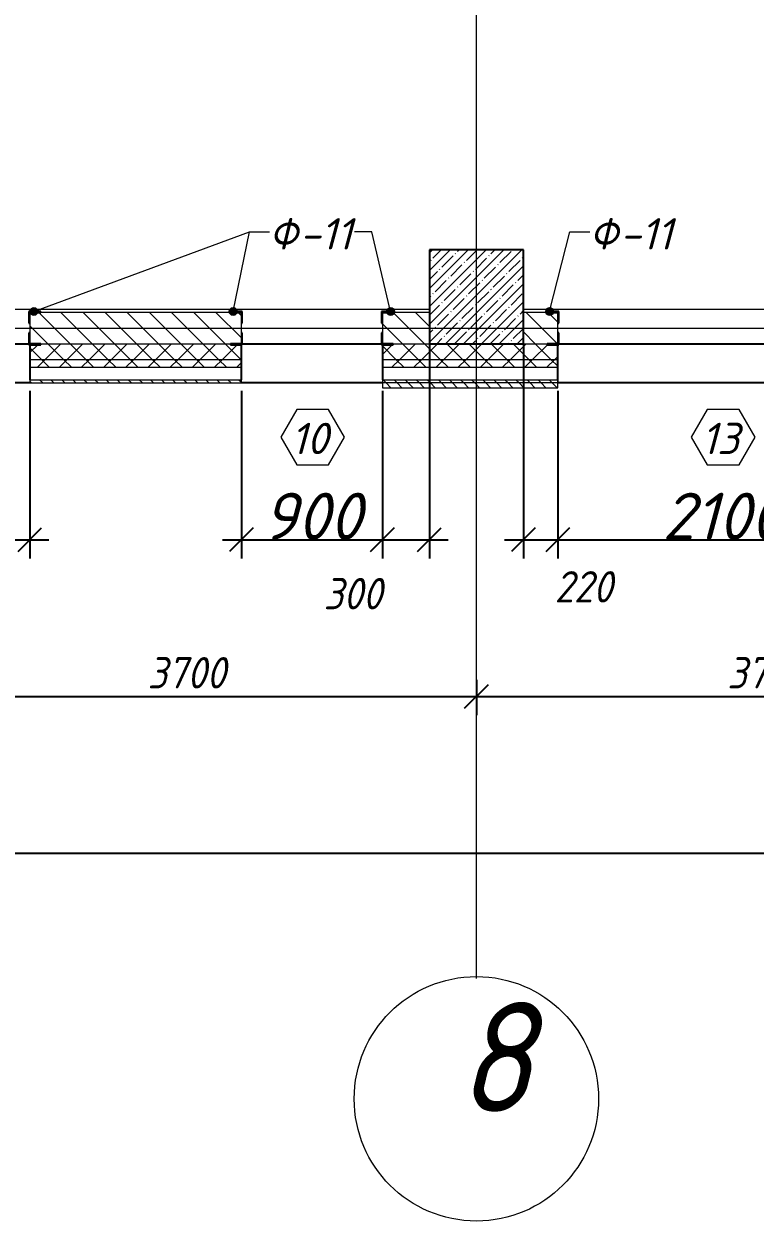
# Model space of a CAD drawing. Header units: millimetres. Extents: x 12986 to 523328, y -9759 to 30092.
# Drawn here: x 414753 to 419420, y -9567 to -1928 of the extents above; entities that cross this region are included whole.
import ezdxf

# ---------------------------------------------------------------- set-up
doc = ezdxf.new("R2010")
doc.units = ezdxf.units.MM
for name, color, linetype, lineweight in [('A-ANNO-DIMS', 7, 'Continuous', 9), ('A-DETL', 7, 'Continuous', 9), ('A-GENM-1', 7, 'Continuous', 25), ('A-GENM-IDEN', 7, 'Continuous', 9), ('A-GLAZ-IDEN', 7, 'Continuous', 9), ('A-WALL', 7, 'Continuous', 5), ('A-WALL-1', 7, 'Continuous', 25), ('A-WALL-FNSH-1', 7, 'Continuous', 9), ('A-WALL-PATT-1', 7, 'Continuous', 5), ('I-WALL', 7, 'Continuous', 5), ('S-COLS', 7, 'Continuous', 9), ('S-COLS-1', 7, 'Continuous', 5), ('S-COLS-2', 7, 'Continuous', 25), ('Оси', 7, 'Continuous', 9), ('Оси-1', 7, 'Continuous', 20)]:
    doc.layers.add(name, color=color, linetype=linetype, lineweight=lineweight)
doc.layers.add('A-WALL-2', color=7, linetype='Continuous', lineweight=13, true_color=0x000000)
doc.layers.add('A-WALL-PATT-2', color=7, linetype='Continuous', lineweight=5, true_color=0xce0000)
doc.styles.add('ISOCPEUR_I', font='isocpeui.ttf', dxfattribs={"height": 250})
doc.styles.add('ISOCPEUR_I_2', font='isocpeui.ttf', dxfattribs={"height": 300})
doc.styles.add('ISOCPEUR_I_3', font='isocpeui.ttf', dxfattribs={"width": 0.9, "height": 200})
doc.dimstyles.new('ISO-2_0_0_9К_СРЕДНИЙ_1', dxfattribs={"dimscale": 304.8, "dimtxt": 199.196235, "dimasz": 0.492126, "dimexe": 0.393701, "dimexo": 0, "dimgap": 0, "dimtad": 1, "dimdec": 0, "dimzin": 0, "dimdsep": 46, "dimtxsty": 'ISOCPEUR_I_3', "dimblk1": 'OBLIQUE', "dimblk2": 'OBLIQUE', "dimsah": 1, "dimcen": 0.09, "dimdle": 0.393701, "dimazin": 0, "dimtfac": 1, "dimtdec": 4, "dimtix": 1, "dimtmove": 2, "dimatfit": 3, "dimfxl": 1, "dimtvp": 1, "dimtolj": 1, "dimtzin": 0, "dimarcsym": 2})
doc.dimstyles.new('ISO-2_0_0_9К_СРЕДНИЙ_2', dxfattribs={"dimscale": 304.8, "dimtxt": 199.196235, "dimasz": 0.492126, "dimexe": 0.393701, "dimexo": 0, "dimgap": 0, "dimtad": 1, "dimdec": 0, "dimzin": 0, "dimdsep": 46, "dimtxsty": 'ISOCPEUR_I_2', "dimblk1": 'OBLIQUE', "dimblk2": 'OBLIQUE', "dimsah": 1, "dimcen": 0.09, "dimdle": 0.393701, "dimazin": 0, "dimtfac": 1, "dimtdec": 4, "dimtix": 1, "dimtmove": 0, "dimatfit": 3, "dimfxl": 1, "dimtvp": 1, "dimtolj": 1, "dimtzin": 0, "dimarcsym": 2})
doc.dimstyles.new('ISO-2_0_0_9К_СРЕДНИЙ_ФОН', dxfattribs={"dimscale": 304.8, "dimtxt": 199.196235, "dimasz": 0.492126, "dimexe": 0.393701, "dimexo": 0, "dimgap": 0.164042, "dimtad": 1, "dimdec": 0, "dimdsep": 46, "dimtxsty": 'ISOCPEUR_I_3', "dimblk1": 'OBLIQUE', "dimblk2": 'OBLIQUE', "dimsah": 1, "dimcen": 0.09, "dimdle": 0.393701, "dimazin": 0, "dimtfac": 1, "dimtdec": 4, "dimtix": 1, "dimtmove": 1, "dimatfit": 3, "dimfxl": 1, "dimtvp": 1, "dimtfill": 1, "dimtolj": 1, "dimtzin": 0, "dimarcsym": 2})
doc.dimstyles.new('ISO-2_0_0_9К_СРЕДНИЙ_ФОН_2', dxfattribs={"dimscale": 304.8, "dimtxt": 199.196235, "dimasz": 0.492126, "dimexe": 0.393701, "dimexo": 0, "dimgap": 0.164042, "dimtad": 1, "dimdec": 0, "dimdsep": 46, "dimtxsty": 'ISOCPEUR_I_3', "dimblk1": 'OBLIQUE', "dimblk2": 'OBLIQUE', "dimsah": 1, "dimcen": 0.09, "dimdle": 0.393701, "dimazin": 0, "dimtfac": 1, "dimtdec": 4, "dimtix": 1, "dimtmove": 2, "dimatfit": 3, "dimfxl": 1, "dimtvp": 1, "dimtfill": 1, "dimtolj": 1, "dimtzin": 0, "dimarcsym": 2})
pattern_1 = [(135, (395430.81, -3869.254), (-35.35534, -35.35534), [])]
pattern_2 = [(45, (395430.81, -3869.25), (-70.71068, 70.71068), []), (135, (395430.81, -3869.25), (-70.71068, -70.71068), [])]
pattern_3 = [(135, (395430.81, -3869.25), (-70.71068, -70.71068), [])]

# ---------------------------------------------------------------- blocks, each defined once
blk = doc.blocks.new('Колонна_Несущая_Прямоугольное сечение - 600х600-V63-АР1_1_Кладочный план 3 этажа')
at = {"layer": 'S-COLS-1'}
h = blk.add_hatch(dxfattribs=at)
h.set_pattern_fill('FP_47', color=256, style=0, pattern_type=2)
h.set_pattern_definition([(45, (-22210, -200), (-57.02463, 57.02463), []), (45, (-22152.975, -200), (-57.02463, 57.02463), [100.806, -20.161, 3.353, -16.808])])
h.paths.add_polyline_path([(-300, -300), (300, -300), (300, 300), (-300, 300), (-300, 17.1)], flags=0)
at = {"layer": 'S-COLS-2'}
for p, q in [((300, 300), (-300, 300)), ((-300, 300), (-300, -300)), ((300, -300), (300, 300)), ((-300, -300), (300, -300))]:
    blk.add_line(p, q, dxfattribs=at)
blk = doc.blocks.new('Фахверк_СКБ_Уголок - Ф-11_200х2500 h-28441216-АР1_1_Кладочный план 3 этажа')
at = {"layer": 'A-GENM-1'}
for p, q in [((200, 156), (125, 156)), ((125, 156), (125, 81)), ((200, 150), (200, 156)), ((125, 81), (131, 81)), ((131, 81), (131, 150)), ((131, 150), (200, 150)), ((131, 19), (125, 19)), ((125, 19), (125, -56)), ((131, -50), (131, 19)), ((125, -56), (200, -56)), ((200, -50), (131, -50)), ((200, -56), (200, -50))]:
    blk.add_line(p, q, dxfattribs=at)
blk = doc.blocks.new('Ось сетки - Круг_Ø6_00__ISO-2_5_0_9K_ кружки поменьше-23056867-АР1_1_Кладочный план 3 этажа')
at = {"layer": 'Оси'}
blk.add_circle((0, 0), 2.6, dxfattribs=at)
blk = doc.blocks.new('_Oblique')
at = {"color": 0, "linetype": 'ByBlock', "lineweight": -2}
blk.add_line((-0.5, -0.5), (0.5, 0.5), dxfattribs=at)
blk = doc.blocks.new('*D3394')
at = {"layer": 'A-ANNO-DIMS', "color": 0, "lineweight": -2, "transparency": 16777216}
for p, q in [((413940.8, -6113.4), (413940.8, -6339.4)), ((417640.8, -6113.4), (417640.8, -6339.4)), ((413820.8, -6219.4), (417760.8, -6219.4))]:
    blk.add_line(p, q, dxfattribs=at)
at = {"layer": 'Defpoints', "color": 0, "transparency": 16777216}
for p in [(413940.8, -6113.4), (417640.8, -6113.4), (417640.8, -6219.4)]:
    blk.add_point(p, dxfattribs=at)
at = {"layer": 'A-ANNO-DIMS', "color": 0, "lineweight": -2, "transparency": 16777216, "xscale": 150, "yscale": 150, "zscale": 150, "rotation": 180}
blk.add_blockref('_Oblique', (413940.8, -6219.4), dxfattribs=at)
at = {"layer": 'A-ANNO-DIMS', "color": 0, "lineweight": -2, "transparency": 16777216, "xscale": 150, "yscale": 150, "zscale": 150}
blk.add_blockref('_Oblique', (417640.8, -6219.4), dxfattribs=at)
at = {"layer": 'A-ANNO-DIMS', "color": 0, "transparency": 16777216, "insert": (415790.8, -6068.1), "char_height": 200, "width": 606.782, "attachment_point": 5, "style": 'ISOCPEUR_I_3', "bg_fill": 3, "box_fill_scale": 1.1, "bg_fill_color": 256, "bg_fill_true_color": 13158600, "bg_fill_transparency": 0}
blk.add_mtext('\\A1;3700', dxfattribs=at)
blk = doc.blocks.new('*D3395')
at = {"layer": 'A-ANNO-DIMS', "color": 0, "lineweight": -2, "transparency": 16777216}
for p, q in [((417640.8, -6113.4), (417640.8, -6339.4)), ((421340.8, -6113.4), (421340.8, -6339.4)), ((417520.8, -6219.4), (421460.8, -6219.4))]:
    blk.add_line(p, q, dxfattribs=at)
at = {"layer": 'Defpoints', "color": 0, "transparency": 16777216}
for p in [(417640.8, -6113.4), (421340.8, -6113.4), (421340.8, -6219.4)]:
    blk.add_point(p, dxfattribs=at)
at = {"layer": 'A-ANNO-DIMS', "color": 0, "lineweight": -2, "transparency": 16777216, "xscale": 150, "yscale": 150, "zscale": 150, "rotation": 180}
blk.add_blockref('_Oblique', (417640.8, -6219.4), dxfattribs=at)
at = {"layer": 'A-ANNO-DIMS', "color": 0, "lineweight": -2, "transparency": 16777216, "xscale": 150, "yscale": 150, "zscale": 150}
blk.add_blockref('_Oblique', (421340.8, -6219.4), dxfattribs=at)
at = {"layer": 'A-ANNO-DIMS', "color": 0, "transparency": 16777216, "insert": (419490.8, -6068.1), "char_height": 200, "width": 606.782, "attachment_point": 5, "style": 'ISOCPEUR_I_3', "bg_fill": 3, "box_fill_scale": 1.1, "bg_fill_color": 256, "bg_fill_true_color": 13158600, "bg_fill_transparency": 0}
blk.add_mtext('\\A1;3700', dxfattribs=at)
blk = doc.blocks.new('*D3429')
at = {"layer": 'A-ANNO-DIMS', "color": 0, "lineweight": -2, "transparency": 16777216}
for p, q in [((395540.8, -7113), (395540.8, -7339.1)), ((520440.8, -7113), (520440.8, -7339.1)), ((395420.8, -7219.1), (456288.4, -7219.1)), ((520560.8, -7219.1), (457110.2, -7219.1))]:
    blk.add_line(p, q, dxfattribs=at)
at = {"layer": 'Defpoints', "color": 0, "transparency": 16777216}
for p in [(395540.8, -7113), (520440.8, -7113), (520440.8, -7219.1)]:
    blk.add_point(p, dxfattribs=at)
at = {"layer": 'A-ANNO-DIMS', "color": 0, "lineweight": -2, "transparency": 16777216, "xscale": 150, "yscale": 150, "zscale": 150, "rotation": 180}
blk.add_blockref('_Oblique', (395540.8, -7219.1), dxfattribs=at)
at = {"layer": 'A-ANNO-DIMS', "color": 0, "lineweight": -2, "transparency": 16777216, "xscale": 150, "yscale": 150, "zscale": 150}
blk.add_blockref('_Oblique', (520440.8, -7219.1), dxfattribs=at)
at = {"layer": 'A-ANNO-DIMS', "color": 0, "transparency": 16777216, "insert": (456258, -6907.8), "char_height": 200, "width": 882.593, "attachment_point": 1, "line_spacing_factor": 1.149209, "style": 'ISOCPEUR_I_3', "bg_fill": 3, "box_fill_scale": 1.1, "bg_fill_color": 256, "bg_fill_true_color": 13158600, "bg_fill_transparency": 0}
blk.add_mtext('\\A1;124900', dxfattribs=at)
blk = doc.blocks.new('AAR_СКБ_Марка_Окна_Перемычка и проем - Марка проема-25443838-АР1_1_Кладочный план 3 этажа')
at = {"layer": 'A-GLAZ-IDEN'}
for p, q in [((-0.968, -0.984), (-1.986, -2.747)), ((1.067, -0.984), (-0.968, -0.984)), ((2.085, -2.747), (1.067, -0.984)), ((-1.986, -2.747), (-0.968, -4.509)), ((1.067, -4.509), (2.085, -2.747)), ((-0.968, -4.509), (1.067, -4.509))]:
    blk.add_line(p, q, dxfattribs=at)
blk = doc.blocks.new('*D3761')
at = {"layer": 'A-ANNO-DIMS', "color": 0, "lineweight": -2, "transparency": 16777216}
for p, q in [((416140.8, -4269.3), (416140.8, -5339.3)), ((417040.8, -4269.3), (417040.8, -5339.3)), ((416020.8, -5219.3), (417160.8, -5219.3))]:
    blk.add_line(p, q, dxfattribs=at)
at = {"layer": 'Defpoints', "color": 0, "transparency": 16777216}
for p in [(416140.8, -4269.3), (417040.8, -4269.3), (417040.8, -5219.3)]:
    blk.add_point(p, dxfattribs=at)
at = {"layer": 'A-ANNO-DIMS', "color": 0, "lineweight": -2, "transparency": 16777216, "xscale": 150, "yscale": 150, "zscale": 150, "rotation": 180}
blk.add_blockref('_Oblique', (416140.8, -5219.3), dxfattribs=at)
at = {"layer": 'A-ANNO-DIMS', "color": 0, "lineweight": -2, "transparency": 16777216, "xscale": 150, "yscale": 150, "zscale": 150}
blk.add_blockref('_Oblique', (417040.8, -5219.3), dxfattribs=at)
at = {"layer": 'A-ANNO-DIMS', "color": 0, "transparency": 16777216, "insert": (416590.8, -5069.3), "char_height": 300, "width": 455.087, "attachment_point": 5, "style": 'ISOCPEUR_I_2'}
blk.add_mtext('\\A1;900', dxfattribs=at)
blk = doc.blocks.new('*D3762')
at = {"layer": 'A-ANNO-DIMS', "color": 0, "lineweight": -2, "transparency": 16777216}
for p, q in [((417340.8, -3969.3), (417340.8, -5339.3)), ((417040.8, -4269.3), (417040.8, -5339.3)), ((416920.8, -5219.3), (417460.8, -5219.3))]:
    blk.add_line(p, q, dxfattribs=at)
at = {"layer": 'Defpoints', "color": 0, "transparency": 16777216}
for p in [(417340.8, -3969.3), (417040.8, -4269.3), (417340.8, -5219.3)]:
    blk.add_point(p, dxfattribs=at)
at = {"layer": 'A-ANNO-DIMS', "color": 0, "lineweight": -2, "transparency": 16777216, "xscale": 150, "yscale": 150, "zscale": 150, "rotation": 180}
blk.add_blockref('_Oblique', (417040.8, -5219.3), dxfattribs=at)
at = {"layer": 'A-ANNO-DIMS', "color": 0, "lineweight": -2, "transparency": 16777216, "xscale": 150, "yscale": 150, "zscale": 150}
blk.add_blockref('_Oblique', (417340.8, -5219.3), dxfattribs=at)
at = {"layer": 'A-ANNO-DIMS', "color": 0, "transparency": 16777216, "insert": (416664.9, -5463.4), "char_height": 200, "width": 455.087, "attachment_point": 1, "line_spacing_factor": 1.149209, "style": 'ISOCPEUR_I_3'}
blk.add_mtext('\\A1;300', dxfattribs=at)
blk = doc.blocks.new('*D3763')
at = {"layer": 'A-ANNO-DIMS', "color": 0, "lineweight": -2, "transparency": 16777216}
for p, q in [((417940.8, -3969.3), (417940.8, -5339.3)), ((418160.8, -4269.3), (418160.8, -5339.3)), ((417820.8, -5219.3), (418280.8, -5219.3))]:
    blk.add_line(p, q, dxfattribs=at)
at = {"layer": 'Defpoints', "color": 0, "transparency": 16777216}
for p in [(417940.8, -3969.3), (418160.8, -4269.3), (418160.8, -5219.3)]:
    blk.add_point(p, dxfattribs=at)
at = {"layer": 'A-ANNO-DIMS', "color": 0, "lineweight": -2, "transparency": 16777216, "xscale": 150, "yscale": 150, "zscale": 150, "rotation": 180}
blk.add_blockref('_Oblique', (417940.8, -5219.3), dxfattribs=at)
at = {"layer": 'A-ANNO-DIMS', "color": 0, "lineweight": -2, "transparency": 16777216, "xscale": 150, "yscale": 150, "zscale": 150}
blk.add_blockref('_Oblique', (418160.8, -5219.3), dxfattribs=at)
at = {"layer": 'A-ANNO-DIMS', "color": 0, "transparency": 16777216, "insert": (418139.7, -5419.7), "char_height": 200, "width": 455.087, "attachment_point": 1, "line_spacing_factor": 1.149209, "style": 'ISOCPEUR_I_3'}
blk.add_mtext('\\A1;220', dxfattribs=at)
blk = doc.blocks.new('*D3764')
at = {"layer": 'A-ANNO-DIMS', "color": 0, "lineweight": -2, "transparency": 16777216}
for p, q in [((418160.8, -4269.3), (418160.8, -5339.3)), ((420260.8, -4269.3), (420260.8, -5339.3)), ((418040.8, -5219.3), (420380.8, -5219.3))]:
    blk.add_line(p, q, dxfattribs=at)
at = {"layer": 'Defpoints', "color": 0, "transparency": 16777216}
for p in [(418160.8, -4269.3), (420260.8, -4269.3), (420260.8, -5219.3)]:
    blk.add_point(p, dxfattribs=at)
at = {"layer": 'A-ANNO-DIMS', "color": 0, "lineweight": -2, "transparency": 16777216, "xscale": 150, "yscale": 150, "zscale": 150, "rotation": 180}
blk.add_blockref('_Oblique', (418160.8, -5219.3), dxfattribs=at)
at = {"layer": 'A-ANNO-DIMS', "color": 0, "lineweight": -2, "transparency": 16777216, "xscale": 150, "yscale": 150, "zscale": 150}
blk.add_blockref('_Oblique', (420260.8, -5219.3), dxfattribs=at)
at = {"layer": 'A-ANNO-DIMS', "color": 0, "transparency": 16777216, "insert": (419210.8, -5069.3), "char_height": 300, "width": 560.814, "attachment_point": 5, "style": 'ISOCPEUR_I_2'}
blk.add_mtext('\\A1;2100', dxfattribs=at)
blk = doc.blocks.new('*D3769')
at = {"layer": 'A-ANNO-DIMS', "color": 0, "lineweight": -2, "transparency": 16777216}
for p, q in [((412690.8, -4269.3), (412690.8, -5339.3)), ((414790.8, -4269.3), (414790.8, -5339.3)), ((412570.8, -5219.3), (414910.8, -5219.3))]:
    blk.add_line(p, q, dxfattribs=at)
at = {"layer": 'Defpoints', "color": 0, "transparency": 16777216}
for p in [(412690.8, -4269.3), (414790.8, -4269.3), (414790.8, -5219.3)]:
    blk.add_point(p, dxfattribs=at)
at = {"layer": 'A-ANNO-DIMS', "color": 0, "lineweight": -2, "transparency": 16777216, "xscale": 150, "yscale": 150, "zscale": 150, "rotation": 180}
blk.add_blockref('_Oblique', (412690.8, -5219.3), dxfattribs=at)
at = {"layer": 'A-ANNO-DIMS', "color": 0, "lineweight": -2, "transparency": 16777216, "xscale": 150, "yscale": 150, "zscale": 150}
blk.add_blockref('_Oblique', (414790.8, -5219.3), dxfattribs=at)
at = {"layer": 'A-ANNO-DIMS', "color": 0, "transparency": 16777216, "insert": (413740.8, -5069.3), "char_height": 300, "width": 560.814, "attachment_point": 5, "style": 'ISOCPEUR_I_2'}
blk.add_mtext('\\A1;2100', dxfattribs=at)

msp = doc.modelspace()

# ---------------------------------------------------------------- hatches: boundary and pattern name
at = {"layer": 'A-GENM-IDEN'}
h = msp.add_hatch(color=256, dxfattribs=at)
edge = h.paths.add_edge_path(flags=0)
edge.add_arc((414816.22448, -3763.25359), 25, 0, 360)
h = msp.add_hatch(color=256, dxfattribs=at)
edge = h.paths.add_edge_path(flags=0)
edge.add_arc((416088.47525, -3763.25359), 25, 0, 360)
h = msp.add_hatch(color=256, dxfattribs=at)
edge = h.paths.add_edge_path(flags=0)
edge.add_arc((417093.14192, -3763.25359), 25, 0, 360)
h = msp.add_hatch(color=256, dxfattribs=at)
edge = h.paths.add_edge_path(flags=0)
edge.add_arc((418108.47523, -3763.25359), 25, 0, 360)
at = {"layer": 'A-WALL-PATT-1'}
h = msp.add_hatch(dxfattribs=at)
h.set_pattern_fill('FP_1', color=256, style=0, pattern_type=2)
h.set_pattern_definition(pattern_3)
h.paths.add_polyline_path([(417040.80859, -3969.25359), (417340.80853, -3969.25359), (417340.80853, -3769.25359), (417040.80859, -3769.25359), (417040.80859, -3900.25359)], flags=0)
h.paths.add_polyline_path([(416140.80859, -3969.25359), (416140.80859, -3769.25359), (414790.80865, -3769.25359), (414790.80865, -3969.25359), (416071.80859, -3969.25359)], flags=0)
h = msp.add_hatch(dxfattribs=at)
h.set_pattern_fill('FP_1', color=256, style=0, pattern_type=2)
h.set_pattern_definition(pattern_3)
h.paths.add_polyline_path([(420260.80873, -3969.25359), (420990.80854, -3969.25359), (420990.80854, -3769.25359), (420260.80873, -3769.2538), (420260.80873, -3900.25359)], flags=0)
h.paths.add_polyline_path([(417940.80853, -3969.25359), (418160.80856, -3969.25359), (418160.80856, -3769.25359), (417940.80853, -3769.25359)], flags=0)
at = {"layer": 'A-WALL-PATT-2'}
h = msp.add_hatch(dxfattribs=at)
h.set_pattern_fill('FP_2', color=256, style=0, pattern_type=2)
h.set_pattern_definition(pattern_2)
h.paths.add_polyline_path([(448082.11296, -4069.25359), (448090.80858, -4069.25359), (448090.28687, -3975.25359), (448021.80861, -3975.25359), (448021.80861, -3969.25359), (447340.80857, -3969.25359), (447340.80857, -4069.25359), (448021.80861, -4069.25359)], flags=0)
h.paths.add_polyline_path([(443582.11294, -4069.25359), (443590.80857, -4069.25359), (443590.28686, -3975.25359), (443521.8086, -3975.25359), (443521.8086, -3969.25359), (442840.80857, -3969.25359), (442840.80857, -4069.25359), (443521.8086, -4069.25359)], flags=0)
h.paths.add_polyline_path([(433631.18262, -4069.25359), (434470.8085, -4069.25359), (434470.8085, -3969.25359), (433420.80853, -3969.25359), (433420.80853, -4069.25359)], flags=0)
h.paths.add_polyline_path([(425240.552, -4069.25359), (425640.80853, -4069.25359), (425640.28682, -3975.25359), (425571.80856, -3975.25359), (425571.80856, -3969.25359), (424640.552, -3969.25359), (424640.552, -4069.25359)], flags=0)
h.paths.add_polyline_path([(416140.80859, -4069.25359), (416140.28685, -3975.25359), (416071.80859, -3975.25359), (416071.80859, -3969.25359), (414859.80865, -3969.25359), (414859.80865, -3975.25359), (414790.80865, -3975.25359), (414790.80865, -4069.25359), (416031.13055, -4069.25359)], flags=0)
h.paths.add_polyline_path([(428440.80853, -4069.25359), (429300.80842, -4069.25359), (429300.80842, -3975.25359), (429231.80845, -3975.25359), (429231.80845, -3969.25359), (428440.80853, -3969.25359)], flags=0)
h.paths.add_polyline_path([(418160.552, -4069.25359), (418160.80873, -4069.25359), (418160.552, -3975.25359)], flags=0)
h.paths.add_polyline_path([(406471.80856, -4069.25359), (406540.80856, -4069.25359), (406540.80856, -3975.25359), (406471.80856, -3975.25359), (406471.80856, -3969.25359), (405859.55199, -3969.25359), (405859.55199, -3975.25359), (405790.55198, -3975.25359), (405790.55198, -4069.25359), (405859.55199, -4069.25359)], flags=0)
h.paths.add_polyline_path([(411040.80852, -4069.25359), (411040.80852, -3975.25359), (410971.80852, -3975.25359), (410971.80852, -3969.25359), (410359.80852, -3969.25359), (410359.80852, -3975.25359), (410290.80852, -3975.25359), (410290.80852, -4069.25359), (410971.80852, -4069.25359)], flags=0)
h.paths.add_polyline_path([(395220.80853, -4069.25359), (399160.80853, -4069.25359), (399160.80853, -3969.25359), (395220.80853, -3969.25359)], flags=0)
h = msp.add_hatch(dxfattribs=at)
h.set_pattern_fill('FP_2', color=256, style=0, pattern_type=2)
h.set_pattern_definition(pattern_2)
h.paths.add_polyline_path([(446371.8086, -4069.25359), (446440.80857, -4069.25359), (446440.28686, -3975.25359), (446371.8086, -3975.25359), (446371.8086, -3969.25359), (445759.80855, -3969.25359), (445759.80855, -3975.25359), (445690.8086, -3975.25359), (445690.8086, -4069.25359), (445815.83404, -4069.25359)], flags=0)
h.paths.add_polyline_path([(450940.80855, -4069.25359), (450940.28687, -3975.25359), (450871.80861, -3975.25359), (450871.80861, -3969.25359), (450259.80857, -3969.25359), (450259.80857, -3975.25359), (450190.80858, -3975.25359), (450190.80858, -4069.25359), (450259.80857, -4069.25359)], flags=0)
h.paths.add_polyline_path([(436570.8086, -4069.25359), (437190.8086, -4069.25359), (437190.80856, -3975.25359), (437121.80856, -3975.25359), (437121.80856, -3969.25359), (436639.8085, -3969.25359), (436639.8085, -3975.25359), (436570.8086, -3975.25359)], flags=0)
h.paths.add_polyline_path([(431469.80842, -4069.25359), (432520.80863, -4069.25359), (432520.80856, -3975.25359), (432451.80856, -3975.25359), (432451.80856, -3969.25359), (431469.80842, -3969.25359), (431469.80842, -3975.25359), (431400.80851, -3975.25359), (431400.80851, -4069.25359)], flags=0)
h.paths.add_polyline_path([(418091.80856, -4069.25359), (418160.552, -4069.25359), (418160.552, -3975.25359), (418091.80856, -3975.25359), (418091.80856, -3969.25359), (417109.80859, -3969.25359), (417109.80859, -3975.25359), (417040.80859, -3975.25359), (417040.80859, -4069.25359), (417940.80853, -4069.25359)], flags=0)
h.paths.add_polyline_path([(427540.80863, -4069.25359), (427540.80856, -3975.25359), (427471.80856, -3975.25359), (427471.80856, -3969.25359), (426609.80853, -3969.25359), (426609.80853, -3975.25359), (426540.80863, -3975.25359), (426540.80863, -4069.25359), (426861.93182, -4069.25359)], flags=0)
h.paths.add_polyline_path([(412690.80851, -4069.25359), (412690.80851, -3969.25359), (412009.80852, -3969.25359), (412009.80852, -3975.25359), (411940.80838, -3975.25359), (411940.80852, -4069.25359), (412009.80852, -4069.25359)], flags=0)
h.paths.add_polyline_path([(407908.0296, -4069.25359), (408190.80852, -4069.25359), (408190.80852, -3969.25359), (407509.80857, -3969.25359), (407509.80857, -3975.25359), (407440.80857, -3975.25359), (407440.80857, -4069.25359), (407590.80852, -4069.25359)], flags=0)
h = msp.add_hatch(dxfattribs=at)
h.set_pattern_fill('FP_2', color=256, style=0, pattern_type=2)
h.set_pattern_definition(pattern_2)
h.paths.add_polyline_path([(434470.8085, -4119.25359), (434470.8085, -4069.25359), (433420.80853, -4069.25359), (433420.80853, -4119.25359), (433631.18262, -4119.25359)], flags=0)
h.paths.add_polyline_path([(448090.80858, -4119.25359), (448090.80858, -4069.25359), (447340.80857, -4069.25359), (447340.80857, -4119.25359)], flags=0)
h.paths.add_polyline_path([(425640.80853, -4119.25359), (425640.80853, -4069.25359), (424640.552, -4069.25359), (424640.552, -4119.25359), (425508.08166, -4119.25359)], flags=0)
h.paths.add_polyline_path([(443108.13373, -4119.25359), (443590.80857, -4119.25359), (443590.80857, -4069.25359), (442840.80857, -4069.25359), (442840.80857, -4119.25359)], flags=0)
h.paths.add_polyline_path([(428440.80853, -4119.25359), (429300.80842, -4119.25359), (429300.80842, -4069.25359), (428440.80853, -4069.25359)], flags=0)
h.paths.add_polyline_path([(416031.13055, -4119.25359), (416140.80859, -4119.25359), (416140.80859, -4069.25359), (414790.80865, -4069.25359), (414790.80865, -4119.25359)], flags=0)
h.paths.add_polyline_path([(410615.72992, -4119.25359), (411040.80852, -4119.25359), (411040.80852, -4069.25359), (410290.80852, -4069.25359), (410290.80852, -4119.25359)], flags=0)
h.paths.add_polyline_path([(399160.80853, -4119.25359), (399160.80853, -4069.25359), (395170.80853, -4069.25359), (395170.80853, -4119.25359), (397077.22833, -4119.25359)], flags=0)
h.paths.add_polyline_path([(406540.80856, -4119.25359), (406540.80856, -4069.25359), (405790.55198, -4069.25359), (405790.55198, -4119.25359)], flags=0)
h = msp.add_hatch(dxfattribs=at)
h.set_pattern_fill('FP_2', color=256, style=0, pattern_type=2)
h.set_pattern_definition(pattern_2)
h.paths.add_polyline_path([(450940.80855, -4119.25359), (450940.80855, -4069.25359), (450190.80858, -4069.25359), (450190.80858, -4119.25359)], flags=0)
h.paths.add_polyline_path([(432277.33246, -4119.25359), (432520.80863, -4119.25359), (432520.80863, -4069.25359), (431400.80851, -4069.25359), (431400.80851, -4119.25359)], flags=0)
h.paths.add_polyline_path([(437190.8086, -4119.25359), (437190.8086, -4069.25359), (436570.8086, -4069.25359), (436570.8086, -4119.25359)], flags=0)
h.paths.add_polyline_path([(446440.80857, -4119.25359), (446440.80857, -4069.25359), (445690.8086, -4069.25359), (445690.8086, -4119.25359), (445815.83404, -4119.25359)], flags=0)
h.paths.add_polyline_path([(426540.80863, -4119.25359), (427540.80863, -4119.25359), (427540.80863, -4069.25359), (426540.80863, -4069.25359)], flags=0)
h.paths.add_polyline_path([(417040.80859, -4119.25359), (418160.552, -4119.25359), (418160.552, -4069.25359), (417040.80859, -4069.25359)], flags=0)
h.paths.add_polyline_path([(412690.80851, -4119.25359), (412690.80851, -4069.25359), (411940.80838, -4069.25359), (411940.80838, -4119.25359), (411969.58008, -4119.25359)], flags=0)
h.paths.add_polyline_path([(407440.80857, -4119.25359), (408190.80854, -4119.25359), (408190.80854, -4069.25359), (407440.80857, -4069.25359)], flags=0)
h = msp.add_hatch(dxfattribs=at)
h.set_pattern_fill('FP_3', color=256, style=0, pattern_type=2)
h.set_pattern_definition(pattern_1)
h.paths.add_polyline_path([(447340.80857, -4219.25359), (448090.80858, -4219.25359), (448090.80858, -4199.25359), (447340.80857, -4199.25359)], flags=0)
h.paths.add_polyline_path([(443590.80857, -4219.25359), (443590.80857, -4199.25359), (442840.80857, -4199.25359), (442840.80857, -4219.25359), (443108.13373, -4219.25359)], flags=0)
h.paths.add_polyline_path([(424640.552, -4219.25359), (425640.80853, -4219.25359), (425640.80853, -4199.25359), (424640.552, -4199.25359)], flags=0)
h.paths.add_polyline_path([(428440.80853, -4219.25359), (429300.80842, -4219.25359), (429300.80842, -4199.25359), (428440.80853, -4199.25359)], flags=0)
h.paths.add_polyline_path([(433420.80853, -4219.25359), (434470.8085, -4219.25359), (434470.8085, -4199.25359), (433420.80853, -4199.25359)], flags=0)
h.paths.add_polyline_path([(414790.80865, -4219.25359), (416140.80859, -4219.25359), (416140.80859, -4199.25359), (414790.80865, -4199.25359)], flags=0)
h.paths.add_polyline_path([(410615.72992, -4219.25359), (411040.80852, -4219.25359), (411040.80852, -4199.25359), (410290.80852, -4199.25359), (410290.80852, -4219.25359)], flags=0)
h.paths.add_polyline_path([(406540.80856, -4219.25359), (406540.80856, -4199.25359), (405790.55198, -4199.25359), (405790.55198, -4219.25359)], flags=0)
h.paths.add_polyline_path([(397077.22833, -4219.25359), (399160.80853, -4219.25359), (399160.80853, -4199.25359), (395070.80853, -4199.25359), (395070.80853, -4219.25359)], flags=0)
h = msp.add_hatch(dxfattribs=at)
h.set_pattern_fill('FP_3', color=256, style=0, pattern_type=2)
h.set_pattern_definition(pattern_1)
h.paths.add_polyline_path([(450190.80858, -4219.25359), (450940.80855, -4219.25359), (450940.80855, -4199.25359), (450190.80858, -4199.25359)], flags=0)
h.paths.add_polyline_path([(446440.80857, -4219.25359), (446440.80857, -4199.25359), (445690.8086, -4199.25359), (445690.8086, -4219.25359), (445815.83404, -4219.25359)], flags=0)
h.paths.add_polyline_path([(426540.80863, -4219.25359), (427540.80863, -4219.25359), (427540.80863, -4199.25359), (426540.80863, -4199.25359)], flags=0)
h.paths.add_polyline_path([(431400.80851, -4219.25359), (432520.80863, -4219.25359), (432520.80863, -4199.25359), (431400.80851, -4199.25359)], flags=0)
h.paths.add_polyline_path([(436570.8086, -4219.25359), (437190.8086, -4219.25359), (437190.8086, -4199.25359), (436570.8086, -4199.25359)], flags=0)
h.paths.add_polyline_path([(417384.98071, -4219.25359), (418160.552, -4219.25359), (418160.552, -4199.25359), (417040.80859, -4199.25359), (417040.80859, -4219.25359)], flags=0)
h.paths.add_polyline_path([(411940.80838, -4219.25359), (412690.80851, -4219.25359), (412690.80851, -4199.25359), (411940.80838, -4199.25359)], flags=0)
h.paths.add_polyline_path([(407908.0296, -4219.25359), (408190.80854, -4219.25359), (408190.80854, -4199.25359), (407440.80857, -4199.25359), (407440.80857, -4219.25359)], flags=0)
h = msp.add_hatch(dxfattribs=at)
h.set_pattern_fill('FP_3', color=256, style=0, pattern_type=2)
h.set_pattern_definition(pattern_1)
h.paths.add_polyline_path([(417040.80859, -4249.25359), (418160.80873, -4249.25359), (418160.80873, -4219.25359), (417040.80859, -4219.25359)], flags=0)

# ---------------------------------------------------------------- linework, layer by layer
at = {"layer": 'A-DETL'}
for p, q in [((414790.80865, -4119.25359), (416140.80859, -4119.25359)), ((417040.80859, -4119.25359), (418160.80873, -4119.25359))]:
    msp.add_line(p, q, dxfattribs=at)
at = {"layer": 'A-GENM-IDEN'}
for p, q in [((414816.22448, -3763.25359), (416191.83313, -3255.16599)), ((416088.47525, -3763.25359), (416191.83313, -3255.16599)), ((416191.83313, -3255.16599), (416319.69135, -3255.16599)), ((416191.83313, -3255.16599), (416319.69135, -3255.16599)), ((416973.29775, -3255.16599), (416861.92583, -3255.16599)), ((417093.14192, -3763.25359), (416973.29775, -3255.16599)), ((418108.47523, -3763.25359), (418236.43675, -3255.16599)), ((418236.43675, -3255.16599), (418364.39827, -3255.16599))]:
    msp.add_line(p, q, dxfattribs=at)
for centre in [(414816.22448, -3763.25359), (416088.47525, -3763.25359), (417093.14192, -3763.25359), (418108.47523, -3763.25359)]:
    msp.add_circle(centre, 25, dxfattribs=at)
at = {"layer": 'A-WALL'}
for p, q in [((414790.80865, -4069.25359), (416140.80859, -4069.25359)), ((417040.80859, -4069.25359), (418160.80873, -4069.25359)), ((414790.80865, -4199.25359), (416140.80859, -4199.25359)), ((417040.80859, -4199.25359), (418160.80873, -4199.25359)), ((418160.552, -4199.25359), (418160.552, -4219.25359))]:
    msp.add_line(p, q, dxfattribs=at)
at = {"layer": 'A-WALL-1'}
for p, q in [((412690.80851, -3969.25359), (414784.80865, -3969.25359)), ((416146.80859, -3969.25359), (417034.80859, -3969.25359)), ((418166.80856, -3969.25359), (420254.80852, -3969.25359)), ((414790.80865, -3975.25359), (414790.80865, -4199.25359)), ((416140.80859, -4199.25359), (416140.80859, -3975.25359)), ((417040.80859, -3975.25359), (417040.80859, -4199.25359)), ((418160.80873, -4199.25359), (418160.80873, -3975.25359)), ((414790.80865, -4219.25359), (412690.80854, -4219.25359)), ((417040.80859, -4219.25359), (416140.80859, -4219.25359)), ((420260.80873, -4219.25359), (418160.80873, -4219.25359))]:
    msp.add_line(p, q, dxfattribs=at)
at = {"layer": 'A-WALL-2'}
for p, q in [((416071.80859, -3769.25359), (414859.80865, -3769.25359)), ((417340.80853, -3769.25359), (417109.80859, -3769.25359)), ((418091.80856, -3769.25359), (417940.80853, -3769.25359)), ((414790.80865, -3838.25359), (414790.80865, -3900.25359)), ((416140.80859, -3900.25359), (416140.80859, -3838.25359)), ((417040.80859, -3838.25359), (417040.80859, -3900.25359)), ((418160.80873, -3900.25359), (418160.80873, -3838.25359)), ((414859.80865, -3969.25359), (416071.80859, -3969.25359)), ((417109.80859, -3969.25359), (417340.80853, -3969.25359)), ((417940.80853, -3969.25359), (418091.80856, -3969.25359))]:
    msp.add_line(p, q, dxfattribs=at)
at = {"layer": 'A-WALL-FNSH-1'}
for p, q in [((414790.80865, -4199.25359), (414790.80865, -4219.25359)), ((416140.80859, -4219.25359), (416140.80859, -4199.25359)), ((417040.80859, -4199.25359), (417040.80859, -4219.25359)), ((418160.80873, -4249.25359), (418160.80873, -4199.25359)), ((414790.80865, -4219.25359), (416140.80859, -4219.25359)), ((418160.80873, -4219.25359), (417040.80859, -4219.25359)), ((417040.80859, -4219.25359), (417040.80859, -4249.25359)), ((417040.80859, -4249.25359), (418160.80873, -4249.25359))]:
    msp.add_line(p, q, dxfattribs=at)
at = {"layer": 'I-WALL'}
for p, q in [((412690.80851, -3749.25359), (417340.80853, -3749.25359)), ((417940.80853, -3749.25359), (420260.80873, -3749.25359))]:
    msp.add_line(p, q, dxfattribs=at)
at = {"layer": 'Оси-1'}
for p, q in [((417640.80852, -8019.25359), (417640.80852, 24767.68957)), ((389220.80855, -3869.25359), (521382.43658, -3869.25359))]:
    msp.add_line(p, q, dxfattribs=at)

# ---------------------------------------------------------------- block references
at = {"layer": 'A-GENM-1'}
for p in [(414659.80865, -3919.25359), (416909.80859, -3919.25359)]:
    msp.add_blockref('Фахверк_СКБ_Уголок - Ф-11_200х2500 h-28441216-АР1_1_Кладочный план 3 этажа', p, dxfattribs=at)
at = {"layer": 'A-GENM-1', "rotation": 180}
for p in [(416271.80859, -3819.25359), (418291.80856, -3819.25359)]:
    msp.add_blockref('Фахверк_СКБ_Уголок - Ф-11_200х2500 h-28441216-АР1_1_Кладочный план 3 этажа', p, dxfattribs=at)
at = {"layer": 'A-GLAZ-IDEN', "xscale": 99.99999999999993, "yscale": 99.99999999999993, "zscale": 99.99999999999993}
for p in [(416590.80859, -4290.6025), (419210.80873, -4290.6025)]:
    msp.add_blockref('AAR_СКБ_Марка_Окна_Перемычка и проем - Марка проема-25443838-АР1_1_Кладочный план 3 этажа', p, dxfattribs=at)
at = {"layer": 'S-COLS'}
msp.add_blockref('Колонна_Несущая_Прямоугольное сечение - 600х600-V63-АР1_1_Кладочный план 3 этажа', (417640.80853, -3669.25359), dxfattribs=at)
at = {"layer": 'Оси', "xscale": 300, "yscale": 300, "zscale": 99.99999999999993}
msp.add_blockref('Ось сетки - Круг_Ø6_00__ISO-2_5_0_9K_ кружки поменьше-23056867-АР1_1_Кладочный план 3 этажа', (417640.80852, -8786.50718), dxfattribs=at)

# ---------------------------------------------------------------- texts
at = {"layer": 'A-GENM-IDEN', "char_height": 200, "attachment_point": 1, "style": 'ISOCPEUR_I_2'}
for s, insert, width in [('\\fISOCPEUR|b0|i1|c204|p34|;\\W.9;Ф', (416319.69135, -3167.55141), 230.886), ('\\fISOCPEUR|b0|i1|c204|p34|;\\W.9;Ф', (416319.69135, -3167.55141), 230.886), ('\\fISOCPEUR|b0|i1|c204|p34|;\\W.9;Ф', (416319.69135, -3167.55141), 230.886), ('-11', (416510.19135, -3167.55141), 389.620125), ('-11', (416510.19135, -3167.55141), 389.620125), ('-11', (416510.19135, -3167.55141), 389.620125), ('\\fISOCPEUR|b0|i1|c204|p34|;\\W.9;Ф', (418364.39827, -3167.55141), 230.886), ('-11', (418554.89827, -3167.55141), 389.620125)]:
    msp.add_mtext(s, dxfattribs=dict(at, insert=insert, width=width))
at = {"layer": 'A-GLAZ-IDEN', "char_height": 200, "width": 274.177125, "attachment_point": 1, "style": 'ISOCPEUR_I_2'}
for s, insert in [('10', (416456.91006, -4473.24388)), ('13', (419076.9102, -4473.24388))]:
    msp.add_mtext(s, dxfattribs=dict(at, insert=insert))
at = {"layer": 'Оси', "insert": (417519.1302, -8170.47894), "char_height": 700, "width": 202.02525, "attachment_point": 1, "style": 'ISOCPEUR_I'}
msp.add_mtext('\\fISOCPEUR|b0|i1|c204|p34|;\\W.9;8', dxfattribs=at)

# ---------------------------------------------------------------- dimensions: what is measured, and where the dimension line sits
at = {"layer": 'A-ANNO-DIMS'}
for base, p1, p2, override, picture, middle in [((417340.80853, -5219.2579), (417040.80859, -4269.25359), (417340.80853, -3969.25359), {"dimpost": '<>', "dimfxl": 424.264027}, '*D3762', (416892.42956, -5596.77722)), ((418160.80873, -5219.2579), (417940.80853, -3969.25359), (418160.80873, -4269.25359), {"dimpost": '<>', "dimfxl": 372.021623}, '*D3763', (418367.22653, -5552.99792))]:
    dim = msp.add_linear_dim(base=base, p1=p1, p2=p2, dimstyle='ISO-2_0_0_9К_СРЕДНИЙ_1', override=override, dxfattribs=at)
    dim.commit()
    dim.dimension.update_dxf_attribs({"geometry": picture, "text_midpoint": middle, "dimtype": 160})
for base, p1, p2, override, picture, middle in [((414790.80865, -5219.2579), (412690.80865, -4269.25359), (414790.80865, -4269.25359), {"dimpost": '<>', "dimfxl": 2100}, '*D3769', (413740.80865, -5069.2579)), ((417040.80859, -5219.2579), (416140.80859, -4269.25359), (417040.80859, -4269.25359), {"dimpost": '<>', "dimfxl": 900}, '*D3761', (416590.80859, -5069.2579)), ((420260.80873, -5219.2579), (418160.80873, -4269.25359), (420260.80873, -4269.25359), {"dimpost": '<>', "dimfxl": 2100}, '*D3764', (419210.80873, -5069.2579))]:
    dim = msp.add_linear_dim(base=base, p1=p1, p2=p2, dimstyle='ISO-2_0_0_9К_СРЕДНИЙ_2', override=override, dxfattribs=at)
    dim.commit()
    dim.dimension.update_dxf_attribs({"geometry": picture, "text_midpoint": middle})

# ---------------------------------------------------------------- next in the draw order: dimensions: what is measured, and where the dimension line sits
dim = msp.add_linear_dim(base=(417640.80852, -6219.43197), p1=(413940.80852, -6113.36595), p2=(417640.80852, -6113.36595), dimstyle='ISO-2_0_0_9К_СРЕДНИЙ_ФОН', override={"dimpost": '<>', "dimfxl": 3700}, dxfattribs=at)
dim.commit()
dim.dimension.update_dxf_attribs({"geometry": '*D3394', "text_midpoint": (415790.80852, -6068.14409)})
dim = msp.add_linear_dim(base=(520440.80852, -7219.07555), p1=(395540.80855, -7113.00953), p2=(520440.80852, -7113.00953), dimstyle='ISO-2_0_0_9К_СРЕДНИЙ_ФОН_2', override={"dimpost": '<>', "dimfxl": 124899.999966}, dxfattribs=at)
dim.commit()
dim.dimension.update_dxf_attribs({"geometry": '*D3429', "text_midpoint": (456699.32953, -7041.11773), "dimtype": 160})

# ---------------------------------------------------------------- next in the draw order: dimensions: what is measured, and where the dimension line sits
dim = msp.add_linear_dim(base=(421340.80852, -6219.43197), p1=(417640.80852, -6113.36595), p2=(421340.80852, -6113.36595), dimstyle='ISO-2_0_0_9К_СРЕДНИЙ_ФОН', override={"dimpost": '<>', "dimfxl": 3700}, dxfattribs=at)
dim.commit()
dim.dimension.update_dxf_attribs({"geometry": '*D3395', "text_midpoint": (419490.80852, -6068.14409)})

doc.saveas('drawing.dxf')
